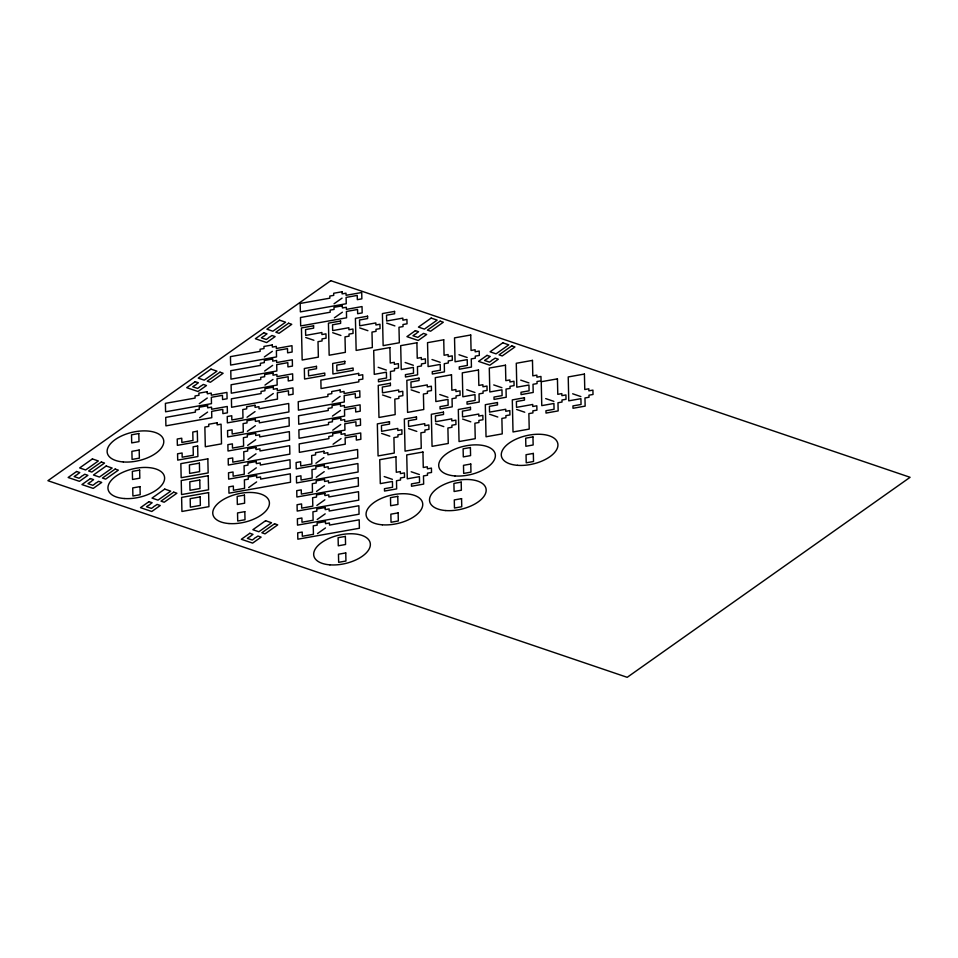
<?xml version="1.0" encoding="UTF-8"?>
<svg xmlns="http://www.w3.org/2000/svg" width="958" height="958" viewBox="0 0 958 958"><rect width="100%" height="100%" fill="white"/><g stroke="black" fill="none" stroke-linecap="round" stroke-linejoin="round"><path stroke-width="1.44" d="M334.055 303.782L342.054 298.13M264.336 356.963L272.335 351.311M199.288 403.689L207.287 398.025M334.378 317.84L342.377 312.188M264.647 371.033L272.647 365.369M199.599 417.748L207.599 412.096M264.971 385.092L272.97 379.44M265.282 399.163L273.293 393.499M247.032 417.269L255.032 411.605M247.356 431.328L255.355 425.675M247.667 445.386L255.666 439.734M247.99 459.457L255.99 453.793M332.115 402.049L340.114 396.384M248.302 473.515L256.313 467.863M332.426 416.107L340.425 410.455M248.625 487.586L256.624 481.922M332.749 430.178L340.749 424.514M333.073 444.237L341.072 438.584M315.901 463.265L323.9 457.601M316.224 477.324L324.223 471.671M316.535 491.394L324.534 485.73M316.859 505.453L324.858 499.801M317.17 519.523L325.181 513.859M317.493 533.582L325.492 527.93M386.697 323.121L394.888 325.9M458.978 354.735L467.169 357.514M572.668 393.786L580.871 396.576M520.721 380.134L528.912 382.913M359.705 327.911L367.896 330.69M431.986 359.525L440.177 362.304M545.689 398.588L553.88 401.366M493.729 384.924L501.92 387.703M332.713 332.701L340.904 335.492M405.15 362.507L413.341 365.285M466.738 389.714L474.94 392.505M305.722 337.503L313.913 340.282M516.578 409.449L524.768 412.227M378.159 367.297L386.349 370.087M439.758 394.516L447.949 397.295M489.586 414.239L497.789 417.029M411.126 389.87L419.317 392.648M462.594 419.041L470.797 421.819M382.517 394.959L390.72 397.738M435.615 423.831L443.805 426.609M408.623 428.633L416.814 431.411M381.631 433.423L389.822 436.201M411.186 471.767L419.376 474.545M384.194 476.557L392.385 479.347M330.797 280.682L47.9 480.7L627.203 677.318L910.1 477.3L330.797 280.682M279.604 320.176L266.875 329.181L272.862 331.217L285.592 322.211L279.604 320.176M210.964 369.117L198.234 378.123L204.222 380.158L216.951 371.153L210.964 369.117M263.845 332.737L255.355 338.737L266.659 342.569L275.138 336.569L271.952 335.492L270.072 336.821A3.581 1.796 -13.1 0 0 268.18 338.162L266.3 339.491L261.366 337.827L263.258 336.486A3.581 1.796 -13.1 0 0 265.138 335.156L267.031 333.827L263.845 332.737M195.204 381.679L186.714 387.679L198.007 391.523L206.497 385.523L203.312 384.433L201.419 385.775A3.581 1.796 -13.1 0 0 199.539 387.104L197.647 388.433L192.726 386.769L194.618 385.427A3.581 1.796 -13.1 0 0 196.498 384.098L198.39 382.769L195.204 381.679M92.387 458.93L79.646 467.935L85.633 469.971L98.363 460.966L92.387 458.93M76.616 471.492L68.126 477.491L79.43 481.335L87.908 475.324L84.723 474.246L82.843 475.575A3.581 1.796 -13.1 0 0 80.951 476.916L79.071 478.246L74.149 476.581L76.029 475.24A3.581 1.796 -13.1 0 0 77.921 473.911L79.801 472.581L76.616 471.492M288.586 323.229L275.856 332.222L279.041 333.312L291.771 324.307L288.586 323.229M219.945 372.171L207.215 381.176L210.401 382.254L223.13 373.249L219.945 372.171M101.356 461.984L88.627 470.989L91.812 472.066L104.542 463.061L101.356 461.984M106.194 466.007L93.453 475.012L99.44 477.048L112.17 468.043L106.194 466.007M90.423 478.569L81.933 484.568L93.237 488.4L101.728 482.401L98.53 481.323L96.65 482.652A3.581 1.796 -13.1 0 0 94.758 483.994L92.878 485.323L87.956 483.658L89.836 482.317A3.581 1.796 -13.1 0 0 91.728 480.988L93.609 479.647L90.423 478.569M115.164 469.061L102.434 478.054L105.62 479.144L118.349 470.139L115.164 469.061M164.74 489.095L152.011 498.1L157.998 500.136L170.728 491.131L164.74 489.095M148.969 501.657L140.491 507.656L151.783 511.5L160.273 505.501L157.088 504.411L155.196 505.752A3.581 1.796 -13.1 0 0 153.316 507.081L151.424 508.411L146.502 506.746L148.394 505.405A3.581 1.796 -13.1 0 0 150.274 504.076L152.166 502.746L148.969 501.657M173.721 492.149L160.992 501.154L164.177 502.231L176.907 493.226L173.721 492.149M431.16 318.08L418.43 327.085L424.418 329.121L437.147 320.116L431.16 318.08M415.401 330.642L406.911 336.641L418.215 340.473L426.693 334.474L423.508 333.396L421.628 334.725A3.581 1.796 -13.1 0 0 419.736 336.066L417.856 337.396L412.934 335.731L414.814 334.39A3.581 1.796 -13.1 0 0 416.706 333.061L418.586 331.731L415.401 330.642M440.141 321.134L427.412 330.127L430.597 331.217L443.326 322.211L440.141 321.134M502.794 342.82L490.065 351.814L496.052 353.849L508.782 344.844L502.794 342.82M487.023 355.382L478.545 361.382L489.837 365.214L498.328 359.214L495.142 358.124L493.25 359.466A3.581 1.796 -13.1 0 0 491.37 360.795L489.478 362.136L484.556 360.459L486.448 359.13A3.581 1.796 -13.1 0 0 488.329 357.789L490.221 356.46L487.023 355.382M511.776 345.862L499.046 354.867L502.231 355.945L514.961 346.952L511.776 345.862M265.582 520.721L252.852 529.726L258.84 531.762L271.569 522.757L265.582 520.721M249.822 533.283L241.332 539.282L252.625 543.114L261.115 537.115L257.93 536.037L256.037 537.366A3.581 1.796 -13.1 0 0 254.157 538.707L252.277 540.037L247.344 538.36L249.236 537.031A3.581 1.796 -13.1 0 0 251.116 535.702L253.008 534.36L249.822 533.283M274.563 523.775L261.833 532.768L265.019 533.857L277.748 524.852L274.563 523.775M342.054 291.771L333.683 293.256L333.731 295.363L329.815 296.058L329.863 298.178L300.177 303.447L300.369 311.889L346.245 303.734L346.101 297.399L357.238 295.423L357.334 299.65L361.861 298.848L361.717 292.513L346.054 295.292L346.006 293.184L342.102 293.878L342.054 291.771M342.365 305.83L334.007 307.326L334.055 309.434L330.139 310.129L330.187 312.236L300.489 317.505L300.68 325.948L346.568 317.793L346.425 311.47L357.562 309.494L357.657 313.709L362.172 312.907L362.028 306.572L346.377 309.362L346.329 307.255L342.413 307.949L342.365 305.83M313.589 325.792L301.447 327.947L302.165 360.016L318.367 357.142L318.008 341.671L322.068 340.952L322.02 338.916L326.067 338.198L325.959 333.839L321.912 334.558L321.876 332.51L305.674 335.396L305.542 329.588L313.637 328.151L313.589 325.792M340.581 321.002L328.438 323.157L329.157 355.226L345.359 352.34L345 336.881L349.047 336.162L349.011 334.114L353.059 333.396L352.951 329.037L348.904 329.756L348.856 327.72L332.666 330.594L332.534 324.798L340.629 323.361L340.581 321.002M367.573 316.2L355.418 318.367L356.148 350.424L372.339 347.55L371.991 332.079L376.039 331.36L375.991 329.324L380.039 328.606L379.943 324.247L375.895 324.966L375.847 322.93L359.657 325.804L359.525 319.996L367.621 318.559L367.573 316.2M394.564 311.41L382.41 313.565L383.14 345.634L399.33 342.76L398.983 327.289L403.031 326.57L402.983 324.522L407.03 323.804L406.934 319.445L402.887 320.164L402.839 318.128L386.649 321.002L386.517 315.206L394.612 313.769L394.564 311.41M272.323 344.952L263.953 346.449L264.001 348.556L260.097 349.251L260.145 351.358L230.447 356.627L230.638 365.07L276.527 356.915L276.383 350.592L287.52 348.616L287.616 352.831L292.13 352.029L291.986 345.694L276.335 348.484L276.287 346.377L272.371 347.071L272.323 344.952M272.647 359.022L264.276 360.507L264.324 362.615L260.408 363.31L260.456 365.417L230.77 370.698L230.962 379.129L276.85 370.986L276.706 364.651L287.831 362.675L287.927 366.89L292.453 366.088L292.31 359.765L276.658 362.543L276.611 360.436L272.695 361.13L272.647 359.022M389.906 347.562L373.704 350.436L374.255 374.35L386.397 372.195L386.529 377.991L378.434 379.428L378.482 381.787L390.625 379.631L390.445 371.476L394.492 370.758L394.445 368.71L398.492 367.992L398.396 363.633L394.349 364.351L394.301 362.316L390.253 363.034L389.906 347.562M416.898 342.772L400.695 345.646L401.246 369.549L413.389 367.393L413.521 373.201L405.426 374.638L405.474 376.997L417.616 374.829L417.437 366.674L421.484 365.956L421.436 363.92L425.484 363.202L425.388 358.843L421.34 359.561L421.292 357.526L417.245 358.244L416.898 342.772M443.734 339.791L427.531 342.665L428.082 366.579L440.225 364.423L440.357 370.219L432.262 371.656L432.309 374.015L444.452 371.86L444.272 363.705L448.32 362.974L448.272 360.938L452.32 360.22L452.224 355.861L448.176 356.58L448.128 354.544L444.081 355.262L443.734 339.791M470.725 335.001L454.523 337.875L455.074 361.777L467.217 359.621L467.348 365.429L459.253 366.866L459.301 369.213L471.444 367.058L471.264 358.903L475.312 358.184L475.264 356.148L479.311 355.43L479.216 351.071L475.168 351.79L475.12 349.742L471.073 350.46L470.725 335.001M272.958 373.081L264.6 374.566L264.647 376.686L260.732 377.38L260.78 379.488L231.094 384.757L231.285 393.199L277.161 385.044L277.018 378.721L288.154 376.745L288.25 380.961L292.765 380.158L292.621 373.824L276.97 376.614L276.922 374.494L273.006 375.189L272.958 373.081M316.475 366.351L304.333 368.507L304.572 379.021L324.81 375.428L324.762 373.069L308.572 375.943L308.44 370.147L316.535 368.71L316.475 366.351M344.82 361.31L332.677 363.477L332.917 373.991L353.155 370.387L353.095 368.04L336.905 370.914L336.773 365.106L344.868 363.669L344.82 361.31M207.275 391.678L198.905 393.163L198.953 395.271L195.049 395.965L195.097 398.073L165.399 403.354L165.59 411.784L211.478 403.641L211.335 397.307L222.472 395.331L222.567 399.546L227.082 398.744L226.938 392.421L211.287 395.199L211.239 393.091L207.323 393.786L207.275 391.678M273.281 387.152L264.911 388.637L264.959 390.744L261.043 391.439L261.091 393.546L231.405 398.827L231.597 407.258L277.485 399.115L277.341 392.78L288.466 390.804L288.562 395.019L293.088 394.217L292.944 387.894L277.293 390.672L277.245 388.565L273.329 389.259L273.281 387.152M358.639 373.404L320.858 380.122L321.05 388.553L358.831 381.847L358.783 379.799L362.831 379.081L362.735 374.722L358.687 375.44L358.639 373.404M207.599 405.737L199.228 407.222L199.276 409.329L195.36 410.024L195.408 412.144L165.722 417.413L165.914 425.855L211.79 417.7L211.646 411.377L222.783 409.389L222.879 413.616L227.405 412.814L227.262 406.479L211.598 409.258L211.55 407.15L207.647 407.845L207.599 405.737M255.02 405.258L246.661 406.743L246.709 408.85L242.793 409.545L242.985 417.987L231.848 419.963L231.752 415.736L227.238 416.55L227.381 422.873L288.909 411.94L288.717 403.498L259.031 408.779L258.983 406.671L255.067 407.366L255.02 405.258M340.102 390.038L331.731 391.523L331.779 393.63L327.875 394.325L327.923 396.444L298.225 401.713L298.417 410.156L344.305 402.001L344.161 395.666L355.298 393.69L355.394 397.917L359.909 397.115L359.765 390.78L344.114 393.558L344.066 391.451L340.15 392.145L340.102 390.038M390.385 383.248L378.242 385.403L378.973 417.472L395.163 414.598L394.816 399.127L398.863 398.408L398.815 396.361L402.863 395.642L402.767 391.283L398.72 392.002L398.672 389.966L382.47 392.84L382.338 387.044L390.445 385.607L390.385 383.248M418.993 378.171L406.839 380.326L407.569 412.395L423.759 409.509L423.412 394.037L427.46 393.319L427.412 391.283L431.471 390.565L431.363 386.206L427.316 386.924L427.268 384.888L411.078 387.762L410.946 381.967L419.041 380.518L418.993 378.171M451.505 374.782L435.303 377.656L435.842 401.558L447.997 399.402L448.128 405.21L440.033 406.647L440.081 408.994L452.224 406.839L452.044 398.684L456.092 397.965L456.044 395.929L460.091 395.211L459.996 390.852L455.948 391.571L455.9 389.523L451.853 390.241L451.505 374.782M478.485 369.98L462.295 372.854L462.834 396.768L474.988 394.612L475.12 400.408L467.013 401.845L467.073 404.204L479.216 402.049L479.036 393.894L483.083 393.175L483.036 391.127L487.083 390.409L486.987 386.05L482.94 386.769L482.892 384.733L478.844 385.451L478.485 369.98M505.477 365.19L489.287 368.064L489.825 391.966L501.968 389.81L502.1 395.618L494.005 397.055L494.065 399.414L506.207 397.247L506.028 389.092L510.075 388.373L510.027 386.337L514.075 385.619L513.979 381.26L509.919 381.979L509.884 379.943L505.836 380.661L505.477 365.19M532.468 360.388L516.278 363.274L516.817 387.176L528.96 385.02L529.091 390.816L520.996 392.253L521.056 394.612L533.199 392.457L533.007 384.302L537.055 383.583L537.019 381.535L541.066 380.817L540.959 376.458L536.911 377.177L536.875 375.141L532.816 375.859L532.468 360.388M138.814 433.519L131.521 434.824L131.701 442.907L138.994 441.614L138.814 433.519M217.107 422.765L208.736 424.25L208.784 426.358L204.868 427.052L205.311 446.739L221.514 443.865L221.07 424.178L217.155 424.873L217.107 422.765M340.425 404.096L332.055 405.593L332.103 407.701L328.187 408.395L328.235 410.503L298.549 415.772L298.74 424.214L344.629 416.059L344.485 409.737L355.61 407.761L355.705 411.976L360.232 411.174L360.088 404.839L344.437 407.629L344.389 405.521L340.473 406.216L340.425 404.096M255.343 419.317L246.972 420.801L247.02 422.909L243.104 423.604L243.296 432.046L232.171 434.022L232.076 429.807L227.549 430.609L227.693 436.932L289.232 425.999L289.041 417.568L259.355 422.837L259.307 420.73L255.391 421.424L255.343 419.317M197.312 431.22L192.786 432.022L192.977 440.464L181.852 442.44L181.757 438.225L177.23 439.027L177.374 445.35L197.552 441.77L197.312 431.22M139.185 450.044L131.893 451.338L132.084 459.433L139.365 458.14L139.185 450.044M557.436 378.853L541.234 381.727L541.773 405.629L553.928 403.474L554.059 409.282L545.964 410.719L546.012 413.078L558.155 410.91L557.975 402.755L562.023 402.037L561.975 400.001L566.022 399.282L565.927 394.924L561.879 395.642L561.831 393.594L557.784 394.325L557.436 378.853M584.416 374.051L568.226 376.937L568.765 400.839L580.919 398.684L581.051 404.48L572.944 405.917L573.004 408.276L585.146 406.12L584.967 397.965L589.014 397.247L588.966 395.199L593.014 394.48L592.918 390.122L588.871 390.84L588.823 388.804L584.775 389.523L584.416 374.051M255.666 433.375L247.296 434.872L247.344 436.98L243.428 437.674L243.619 446.105L232.483 448.093L232.387 443.865L227.872 444.668L228.016 451.002L289.555 440.069L289.364 431.627L259.666 436.908L259.618 434.8L255.714 435.495L255.666 433.375M340.737 418.167L332.378 419.652L332.426 421.76L328.51 422.454L328.558 424.562L298.872 429.843L299.064 438.273L344.94 430.13L344.796 423.795L355.933 421.819L356.029 426.035L360.543 425.232L360.4 418.909L344.748 421.688L344.7 419.58L340.785 420.275L340.737 418.167M197.647 445.985L193.121 446.787L193.312 455.23L182.176 457.206L182.092 452.99L177.565 453.793L177.709 460.115L197.887 456.535L197.647 445.985M389.499 421.724L377.344 423.879L378.075 455.936L394.265 453.062L393.918 437.59L397.965 436.872L397.917 434.836L401.965 434.118L401.869 429.759L397.821 430.477L397.774 428.442L381.583 431.316L381.452 425.508L389.547 424.071L389.499 421.724M416.479 416.922L404.336 419.077L405.066 451.146L421.257 448.272L420.909 432.8L424.957 432.082L424.909 430.046L428.956 429.316L428.861 424.957L424.813 425.675L424.765 423.64L408.575 426.514L408.443 420.718L416.538 419.281L416.479 416.922M443.47 412.132L431.328 414.287L432.058 446.356L448.248 443.47L447.901 427.998L451.948 427.28L451.901 425.244L455.948 424.526L455.852 420.167L451.805 420.885L451.757 418.85L435.567 421.724L435.435 415.928L443.53 414.479L443.47 412.132M470.462 407.33L458.319 409.485L459.05 441.554L475.24 438.68L474.893 423.208L478.94 422.49L478.892 420.454L482.94 419.736L482.844 415.377L478.796 416.095L478.749 414.048L462.546 416.934L462.427 411.126L470.522 409.689L470.462 407.33M497.453 402.54L485.311 404.695L486.041 436.764L502.231 433.89L501.884 418.418L505.932 417.7L505.884 415.652L509.931 414.934L509.836 410.575L505.788 411.293L505.74 409.258L489.538 412.132L489.406 406.336L497.513 404.899L497.453 402.54M524.445 397.738L512.302 399.905L513.021 431.962L529.223 429.088L528.864 413.616L532.923 412.898L532.876 410.862L536.923 410.144L536.815 405.785L532.768 406.503L532.732 404.468L516.53 407.342L516.398 401.534L524.493 400.097L524.445 397.738M255.978 447.446L247.619 448.931L247.667 451.038L243.751 451.733L243.943 460.175L232.806 462.151L232.71 457.936L228.184 458.738L228.327 465.061L289.867 454.128L289.675 445.698L259.989 450.967L259.941 448.859L256.026 449.553L255.978 447.446M341.06 432.226L332.689 433.711L332.737 435.83L328.822 436.525L328.869 438.632L299.183 443.901L299.375 452.344L345.263 444.189L345.12 437.866L356.256 435.89L356.34 440.105L360.867 439.303L360.723 432.968L345.072 435.758L345.024 433.639L341.108 434.333L341.06 432.226M139.64 470.091L132.348 471.384L132.527 479.467L139.82 478.174L139.64 470.091M207.838 458.846L180.846 463.648L181.17 477.707L208.161 472.917L207.838 458.846M199.396 463.133L189.409 464.905L189.612 473.42L199.599 471.647L199.396 463.133M256.301 461.505L247.93 462.989L247.978 465.109L244.062 465.804L244.254 474.234L233.129 476.21L233.034 471.995L228.507 472.797L228.651 479.132L290.19 468.199L289.999 459.756L260.313 465.037L260.265 462.918L256.349 463.612L256.301 461.505M323.888 451.254L315.529 452.739L315.577 454.846L311.661 455.541L311.853 463.983L300.716 465.959L300.62 461.744L296.106 462.546L296.25 468.869L357.789 457.936L357.597 449.506L327.899 454.775L327.852 452.667L323.936 453.362L323.888 451.254M140.012 486.616L132.719 487.909L132.911 495.993L140.191 494.699L140.012 486.616M208.221 475.731L181.23 480.521L181.553 494.579L208.545 489.789L208.221 475.731M199.779 480.018L189.792 481.79L189.995 490.292L199.971 488.52L199.779 480.018M256.612 475.575L248.254 477.06L248.302 479.168L244.386 479.862L244.577 488.305L233.441 490.28L233.345 486.065L228.83 486.868L228.974 493.19L290.502 482.257L290.322 473.827L260.624 479.096L260.576 476.988L256.66 477.683L256.612 475.575M324.211 465.313L315.841 466.797L315.889 468.917L311.985 469.612L312.176 478.042L301.04 480.03L300.944 475.803L296.417 476.605L296.561 482.94L358.1 472.007L357.909 463.564L328.223 468.845L328.175 466.726L324.259 467.432L324.211 465.313M395.941 456.822L379.739 459.696L380.29 483.61L392.433 481.455L392.564 487.251L384.469 488.688L384.517 491.047L396.66 488.891L396.48 480.736L400.528 480.018L400.48 477.97L404.527 477.252L404.432 472.893L400.384 473.611L400.336 471.576L396.289 472.294L395.941 456.822M422.933 452.032L406.731 454.906L407.282 478.808L419.424 476.653L419.556 482.461L411.461 483.898L411.509 486.257L423.652 484.089L423.472 475.934L427.519 475.216L427.472 473.18L431.519 472.462L431.423 468.103L427.376 468.821L427.328 466.786L423.28 467.504L422.933 452.032M208.605 492.604L181.613 497.394L181.936 511.464L208.928 506.662L208.605 492.604M470.402 447.518L463.109 448.811L463.301 456.894L470.582 455.601L470.402 447.518M532.959 436.896L525.679 438.189L525.858 446.272L533.151 444.979L532.959 436.896M200.162 496.891L190.175 498.663L190.367 507.177L200.354 505.393L200.162 496.891M324.534 479.383L316.164 480.868L316.212 482.976L312.296 483.67L312.488 492.113L301.351 494.089L301.255 489.873L296.74 490.676L296.884 496.998L358.424 486.065L358.232 477.635L328.546 482.904L328.498 480.796L324.582 481.491L324.534 479.383M244.446 495.118L237.165 496.412L237.344 504.495L244.625 503.201L244.446 495.118M470.773 464.031L463.492 465.337L463.672 473.42L470.965 472.126L470.773 464.031M533.343 453.421L526.05 454.715L526.229 462.798L533.522 461.505L533.343 453.421M324.846 493.442L316.487 494.927L316.535 497.034L312.619 497.741L312.811 506.171L301.674 508.147L301.578 503.932L297.064 504.734L297.208 511.069L358.735 500.136L358.543 491.694L328.857 496.962L328.81 494.855L324.894 495.549L324.846 493.442M244.817 511.644L237.536 512.937L237.716 521.02L245.008 519.727L244.817 511.644M461.193 482.125L453.912 483.419L454.092 491.502L461.373 490.209L461.193 482.125M325.169 507.512L316.799 508.997L316.847 511.105L312.931 511.8L313.122 520.242L301.998 522.218L301.902 517.991L297.375 518.805L297.519 525.128L359.058 514.195L358.867 505.752L329.181 511.033L329.133 508.926L325.217 509.62L325.169 507.512M397.762 496.364L390.481 497.657L390.66 505.74L397.941 504.447L397.762 496.364M325.492 521.571L317.122 523.056L317.17 525.164L313.254 525.858L313.446 534.301L302.309 536.276L302.213 532.061L297.698 532.864L297.842 539.186L359.382 528.265L359.19 519.823L329.492 525.092L329.444 522.984L325.54 523.679L325.492 521.571M461.564 498.639L454.284 499.944L454.463 508.027L461.756 506.734L461.564 498.639M398.133 512.889L390.852 514.183L391.032 522.266L398.324 520.972L398.133 512.889M345.383 536.408L338.102 537.701L338.282 545.797L345.563 544.491L345.383 536.408M345.754 552.934L338.473 554.227L338.653 562.322L345.946 561.017L345.754 552.934M123.366 461.96A28.896 14.538 -13.1 0 0 163.686 440.405A28.896 14.538 -13.1 0 0 119.283 437.076A28.896 14.538 -13.1 0 0 123.366 461.96M124.193 498.519A28.896 14.538 -13.1 0 0 164.513 476.964A28.896 14.538 -13.1 0 0 120.109 473.635A28.896 14.538 -13.1 0 0 124.193 498.519M228.998 523.547A28.896 14.538 -13.1 0 0 269.33 501.992A28.896 14.538 -13.1 0 0 224.914 498.663A28.896 14.538 -13.1 0 0 228.998 523.547M382.314 524.804A28.896 14.538 -13.1 0 0 422.646 503.237A28.896 14.538 -13.1 0 0 378.242 499.908A28.896 14.538 -13.1 0 0 382.314 524.804M454.954 475.946A28.896 14.538 -13.1 0 0 495.286 454.391A28.896 14.538 -13.1 0 0 450.871 451.062A28.896 14.538 -13.1 0 0 454.954 475.946M445.745 510.554A28.896 14.538 -13.1 0 0 486.077 488.999A28.896 14.538 -13.1 0 0 441.674 485.67A28.896 14.538 -13.1 0 0 445.745 510.554M517.524 465.325A28.896 14.538 -13.1 0 0 557.843 443.77A28.896 14.538 -13.1 0 0 513.44 440.441A28.896 14.538 -13.1 0 0 517.524 465.325M329.935 564.849A28.896 14.538 -13.1 0 0 370.267 543.294A28.896 14.538 -13.1 0 0 325.852 539.953A28.896 14.538 -13.1 0 0 329.935 564.849"/></g></svg>
